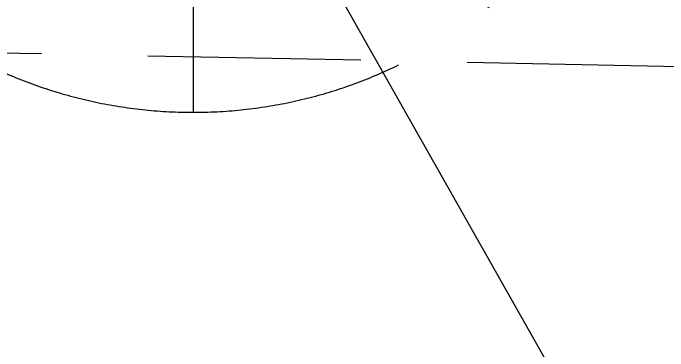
# Model space of a CAD drawing. Header units: millimetres. Extents: x -69382 to 174843, y -46375 to 101648.
# Drawn here: x -11347 to -9808, y 16769 to 17564 of the extents above; entities that cross this region are included whole.
import ezdxf

# ---------------------------------------------------------------- set-up
doc = ezdxf.new("R2010")
doc.units = ezdxf.units.MM
doc.header["$LTSCALE"] = 1000
doc.linetypes.add('A-DASHD01', pattern=[0.75, 0.5, -0.25])
doc.linetypes.add('A-HIDDN01', pattern=[0.375, 0.25, -0.125])
for name, color, linetype in [('-길작업', 255, 'Continuous'), ('CS-CONC', 4, 'Continuous'), ('CS-DIML', 1, 'Continuous'), ('CS-HIDL', 2, 'A-DASHD01'), ('CS-LEAT', 3, 'Continuous'), ('CST-01-02-02-G05-CS-EXCV', 3, 'CFZ008'), ('J', 4, 'Continuous')]:
    doc.layers.add(name, color=color, linetype=linetype)
doc.linetypes.add('CFZ008', pattern='A,0.9,-0.2,[106,KHCLINE.shx,S=0.00606,R=180,X=0,Y=0],0.9', length=2)

msp = doc.modelspace()

# ---------------------------------------------------------------- linework, layer by layer
at = {"layer": '-길작업', "color": 3}
msp.add_circle((-11340.1893, 15806.461), 12116.7265, dxfattribs=at)
msp.add_line((-10924.2469, 17705.9501), (-10924.2469, 17330.9501))
at = {"layer": 'CS-CONC'}
for radius in [6190, 5890]:
    msp.add_arc((-12025.3782, 13782.9805), radius, 30, 150, dxfattribs=at)
at = {"layer": 'CS-DIML', "color": 2, "linetype": 'A-HIDDN01', "const_width": 10, "flags": 128}
msp.add_lwpolyline([(-6404.052, 12108.9805), (-6404.052, 12108.9805), (-6199.0529, 12108.9805), (-6199.0366, 12198.7629, -0.269451409), (-6167.7352, 12252.6302, 0.201537786), (-5996.4745, 12496.9861, 0.188817455), (-6660.6049, 16880.4805, 0.577350269), (-17390.6597, 16880.4805, 0.217395331), (-17797.4422, 12632.5793, 0.181398454), (-17597.8221, 12407.227, -0.292415643), (-17561.8292, 12350.9453), (-17561.8292, 12266.9805), (-17356.8292, 12266.9805)], format="xyb", dxfattribs=at)
at = {"layer": 'CS-HIDL'}
msp.add_lwpolyline([(-10924.2469, 19530.9501, 1), (-10924.2469, 17330.9501, 1)], format="xyb", close=True, dxfattribs=at)
msp.add_lwpolyline([(-16625.1783, 12774.9765), (-16545.1943, 16774.1768), (-15529.3974, 17554.0208), (-8330.837, 17410.0496), (-7347.0337, 16590.2135), (-7427.0177, 12591.0133)], dxfattribs=at)
at = {"layer": 'CS-LEAT'}
msp.add_lwpolyline([(-6194.0538, 12103.9805), (-6194.0538, 12103.9805), (-6194.0366, 12198.7619, -0.26958023), (-6165.2357, 12248.2997, 0.199537372), (-5991.6652, 12495.585, 0.188827533), (-6656.2748, 16882.9805, 0.577350269), (-17394.9898, 16882.9805, 0.217400285), (-17802.1363, 12630.8545, 0.182089804), (-17600.0523, 12402.7493, -0.293112127), (-17566.8292, 12350.9453), (-17566.8292, 12261.9805), (-17566.8292, 12261.9805)], format="xyb", dxfattribs=at)
at = {"layer": 'CST-01-02-02-G05-CS-EXCV', "linetype": 'CFZ008', "ltscale": 1.5}
msp.add_lwpolyline([(-5978.9872, 12103.9805, 0.204701934), (-6560.7579, 16937.9805, 0.577350269), (-17489.9985, 16937.9805, 0.235215078), (-17778.2512, 12261.9805)], format="xyb", dxfattribs=at)
at = {"layer": 'J', "color": 1}
msp.add_line((-10664.0666, 17754.244), (-10012.6371, 16600.9223), dxfattribs=at)

doc.saveas('drawing.dxf')
